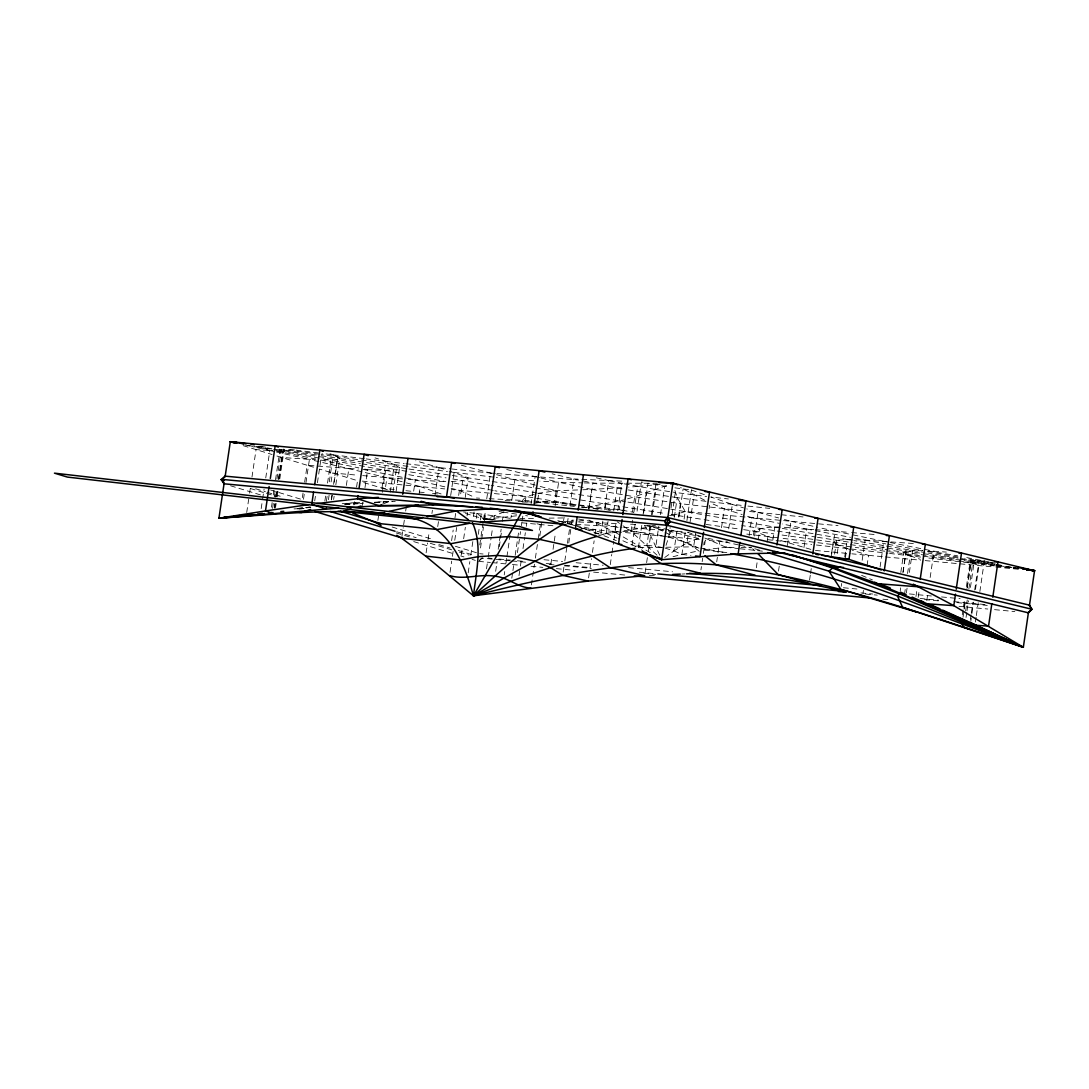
<?xml version="1.0" encoding="UTF-8"?>
<svg xmlns="http://www.w3.org/2000/svg" width="1089" height="1089" viewBox="0 0 1089 1089"><rect width="100%" height="100%" fill="white"/><g stroke="black" fill="none" stroke-linecap="round" stroke-linejoin="round"><path stroke-width="0.75" stroke-dasharray="5 3.75" d="M492.5 519.998L484.782 519.262L485.122 512.129M674.064 516.962L674.35 515.002L685.24 511.476L701.874 513.014M684.11 519.099L685.24 511.476L677.235 497.659L674.023 487.722L689.351 489.737M699.288 551.347L693.639 546.841L695.68 532.97M716.712 561.856L717.365 557.35M718.032 552.858L719.584 542.349M749.164 535.57L751.791 517.656L744.917 515.451M753.411 535.271L754.024 531.105C772.686 522.856 794.085 529.594 813.769 529.553M754.514 536.019L757.998 512.402L746.768 508.903M758.271 539.749L759.945 528.369L741.84 525.551M756.324 567.75L757.427 560.25M767.064 542.322L767.922 536.496L754.024 531.105L740.833 529.268M772.877 540.062L774.783 527.103L669.054 508.822M778.512 571.099L779.248 566.117M787.415 545.521L790.982 521.291L782.732 519.072M803.941 547.658L806.69 529.023L782.283 523.972M809.563 580.165L810.284 575.183M810.529 573.535L811.264 568.553M831.52 553.784L833.221 542.199L836.624 540.267L847.283 539.491L865.129 540.103L914.951 543.615M831.179 557.541L835.045 531.187L819.309 527.648M834.582 554.151L836.624 540.267M837.196 553.634L838.421 545.249L833.221 542.199L782.079 535.039M844.696 557.105L847.283 539.491L774.783 527.103M841.212 586.386L841.647 583.473M845.282 558.643L846.779 548.42L838.421 545.249L780.745 538.089M862.161 560.304L865.129 540.103L852.143 537.639M862.992 593.342L863.427 590.415M867.062 565.599L868.559 555.363L852.224 550.149M880.075 567.029L883.846 541.26L851.816 534.645M900.807 572.474L903.788 552.164L906.062 550.966L922.682 550.639L887.508 544.201M900.208 590.905L900.657 587.842M902.917 572.474L906.062 550.966L853.98 542.935M903.094 572.215L905.776 553.906L903.788 552.164L833.221 542.199M904.496 594.431L905.435 587.992M907.559 573.522L910.145 555.826L905.776 553.906L855.26 547.413M906.375 592.879L907.069 588.169M909.369 572.46L912.596 550.462L853.817 540.58M915.958 596.5L917.047 589.095M918.177 597.453L919.347 589.408M926.807 600.461L927.76 593.9M930.169 577.483L934.022 551.225L946.395 552.082M962.281 614.809L963.016 609.826M963.506 606.491L964.486 599.835M966.433 586.522L970.095 561.556L974.342 560.74L987.737 561.243M964.024 608.315L965.153 600.665M966.95 588.4L970.762 562.36L970.095 561.556M963.016 617.232L963.996 610.616M964.228 608.969L965.453 600.692M967.386 587.461L971.265 560.998M965.63 611.024L967.263 599.889M968.897 588.741L972.627 563.272L959.395 560.889M966.038 617.436L966.773 612.426M967.018 610.766L968.475 600.76M970.435 587.42L974.342 560.74L928.032 553.035M970.394 619.342L971.075 614.713M971.306 613.175L972.885 602.38M974.682 590.061L978.97 560.781L964.895 558.249M970.816 621.288L971.279 618.103M971.973 613.325L973.607 602.19M975.472 589.448L978.97 565.572L972.627 563.272L925.773 557.691M975.404 622.01L976.098 617.191M976.343 615.584L978.221 602.748M979.869 591.518L984.333 561.026L963.901 557.037M246.713 512.524L248.864 498.013M249.585 493.167L250.307 488.321M251.981 477.036L256.065 449.607L272.509 450.655M261.183 508.604L262.381 500.532M262.626 498.925L264.069 489.247M265.743 477.948L269.827 450.533L251.709 446.49M271.46 507.188L272.141 502.614M273.271 495.005L273.952 490.431M275.531 479.773L279.846 450.832L284.093 450.002L319.635 455.461M272.59 508.386L273.557 501.879M274.278 497.006L275 492.133M276.933 479.146L281.289 449.907M274.305 507.256L274.796 503.948M275.789 497.305L276.769 490.663M278.498 479.051L281.711 457.475L315.116 459.735M274.374 508.168L275.041 503.622M276.17 496.039L276.851 491.493M278.648 479.364L282.936 450.574M274.809 507.052L275.272 503.921M276.429 496.108L277.137 491.411M278.988 478.901L283.412 449.199L319.594 454.263M275.476 508.005L276.157 503.417M277.287 495.794L277.967 491.221M279.778 479.01L284.093 450.002L283.412 449.199M302.361 497.591L303.055 492.977M304.648 482.209L307.166 465.275L275.299 455.515M303.504 499.266L304.239 494.283M305.968 482.672L309.426 459.435L276.415 452.017M314.721 500.872L315.402 496.339M317.43 482.726L320.792 460.034L337.481 459.735L360.364 463.574M324.862 501.022L325.584 496.121M327.53 483.08L330.92 460.239L273.652 449.689M326.373 501.348L327.272 495.359M329.286 481.855L333.288 454.848L329.926 453.677M328.456 499.715L329.109 495.264M331.097 481.91L332.417 473.007L358.172 475.212M331.315 499.701L331.995 495.1M333.588 484.374L337.699 456.781L333.288 454.848L321.976 453.405M331.505 499.933L332.227 495.114M334.132 482.25L337.481 459.735L339.727 458.551L407.422 468.801M333.629 499.524L334.119 496.244M335.834 484.768L339.727 458.551L337.699 456.781L321.105 454.467M346.356 485.435L348.875 468.501L358.267 469.1M353.925 504.942L354.401 501.702M356.566 487.151L357.519 480.671L319.798 469.141M362.324 505.555L362.76 502.56M364.978 487.627L367.646 469.699L385.574 470.353L396.342 469.604L446.082 477.88M381.94 488.335L385.942 461.368L375.024 457.856M377.869 520.46L378.741 514.607M382.307 492.323L385.574 470.353L330.92 460.239M382.974 504.37L383.423 501.403M385.615 486.579L386.949 477.676L309.426 459.435M390.243 492.187L394.341 464.554L385.942 461.368L366.203 458.918M392.966 492.323L396.342 469.604L399.636 467.644L394.341 464.554L337.699 456.781M396.097 491.466L399.636 467.644M401.868 536.754L403.216 527.702M403.651 524.68L404.332 520.147M405.666 511.081L406.347 506.548M413.67 491.18L415.345 479.895L445.782 481.774M419.047 494.692L420.245 486.592L406.374 482.876M426.112 552.804L427.569 542.989M428.059 539.708L429.27 531.527M431.925 513.518L432.415 510.251M434.933 495.618L439.085 467.63L415.78 460.77M437.724 526.586L438.595 520.746M450.683 495.522L454.113 472.422L450.356 471.224M451.608 540.634L453.174 530.057M454.957 517.969L455.638 513.45M458.66 495.454L459.422 490.295L448.409 487.695M460.701 493.793L462.662 480.644L468.147 477.867L625.372 501.675M450.029 572.365L451.69 561.148M452.398 556.343L453.337 549.931M454.766 540.307L456.659 527.484M465.234 497.442L468.147 477.867L454.113 472.422L449.131 471.768M461.232 555.104L462.444 546.923M463.655 538.742L465.343 527.28M467.045 515.818L467.535 512.551M473.402 516.567L474.083 511.953M468.188 572.828L469.849 561.611M470.802 555.199L473.171 539.178M476.261 518.337L476.968 513.532L474.79 512.061M478.289 534.304L479.351 527.171M480.412 520.025L481.461 512.892M479.759 544.936L482.999 523.115M483.489 519.752L484.741 511.354M486.729 498.83L490.54 473.062L495.318 473.443M480.535 547.958L483.448 526.858M484.36 520.719L485.272 514.566L510.319 518.364M486.511 568.812L487.736 560.522M488.226 557.214L491.166 537.34M491.411 535.693L492.636 527.403M493.862 519.126L494.352 515.818L505.854 511.177M498.19 549.264L501.158 529.186M502.301 521.454L503.676 512.198L518.146 514.389M495.658 571.303L497.115 561.475M499.293 546.732L501.471 531.976M511.748 500.627L514.866 479.623L535.175 480.821M510.918 518.119L511.34 515.26M504.221 574.897L504.711 571.589M505.936 563.326L506.671 558.371M506.916 556.724L510.088 535.257M511.803 578.205L512.701 572.106M512.933 570.582L514.062 562.945M515.192 555.308L518.8 530.888M517.425 552.599L519.426 539.109M520.079 534.604L520.528 531.609M521.413 525.606L521.862 522.611M522.08 521.114L522.965 515.124L527.552 515.9M525.197 501.757L525.973 496.57L538.756 493.222L556.166 490.744L581.308 489.819M519.004 575.605L519.943 569.248M520.419 566.062L521.127 561.298M523.006 548.584L524.653 537.462M524.884 535.87L525.361 532.698M526.3 526.341L526.777 523.156M531.01 504.493L535.135 476.628L505.187 469.128M537.748 500.069L538.756 493.222L491.193 485.367M531.405 584.916L534.468 564.252M535.393 558.099L537.762 542.009M538.238 538.824L540.389 524.367M539.817 536.006L542.023 521.1M555.172 505.623L558.63 482.209L582.887 482.876M550.843 564.197L552.069 555.934M553.049 549.332L553.784 544.391M554.274 541.083L555.485 532.834M563.571 520.719L564.102 517.193M575.754 526.001L567.383 523.169L568.09 518.432M569.955 505.8L573.917 478.956L625.1 481.297M563.163 572.133L564.102 565.708M564.823 560.903L567.192 544.868M567.423 543.261L569.561 528.832M568.771 542.962L571.262 526.191M571.466 524.789L572.297 519.194M588.509 508.931L588.795 506.998L624.065 499.851M588.904 508.019L591.654 489.437L624.841 487.423M588.85 510.373L592.879 483.148L657.348 483.257M588.591 577.878L589.299 573.073M590.02 568.254L591.436 558.63M592.43 552.409L594.145 540.838M595.125 534.223L596.84 522.652L619.314 523.673M608.588 537.558L600.856 534.468L602.843 521.005M604.831 507.556L608.805 480.63L596.119 477.731M604.749 509.775L605.607 504.03L538.756 493.222M598.378 535.924L606.274 533.324L608.03 521.454M613.733 510.932L617.123 488.008L583.391 481.052M650.228 552.64L614.672 531.976L616.02 522.87M617.803 510.714L621.846 483.38L608.805 480.63M610.262 564.619L611.759 554.437M611.977 552.981L613.706 541.342M613.91 539.899L615.857 526.804L622.037 527.239M608.37 509.734L619.219 509.638L620.512 500.886M632.518 511.531L634.696 496.761L668.823 484.728M657.035 555.199L631.062 531.364L632.723 520.134M633.907 512.102L637.705 486.443L660.111 484.387M632.056 545.221L635.173 524.136M637.079 511.163L641.394 481.964L643.041 482.304M643.082 514.539L646.267 492.99L625.862 489.506M641.789 525.374L638.385 547.685L643.912 551.592M643.64 512.919L647.996 483.325L669.354 487.014M635.309 546.229L646.893 545.33L649.874 525.157M651.372 515.07L655.837 484.809M659.703 555.199L649.534 533.311L650.691 525.497M652.297 514.566L656 489.56L621.846 483.38M645.124 572.8L645.995 566.974M646.635 562.618L647.492 556.792M648.35 550.98L650.718 534.985L624.569 528.846M662.793 547.644L655.85 546.27L658.791 526.286M660.519 514.621L664.698 486.307M671.042 507.855L671.79 502.819M666.005 545.358L668.741 537.122L670.143 527.552M672.036 514.798L675.33 492.473L706.625 496.502M674.35 517.221L677.235 497.659L706.979 501.457L680.571 487.504M678.393 517.057L680.366 503.676L741.133 510.605M664.726 557.486L673.968 550.911L676.936 530.779M678.992 516.839L683.116 488.961M673.043 556.71L681.918 554.41L685.253 531.868M686.914 520.596L691.433 489.996L694.442 490.336M665.107 548.107L673.968 550.911L686.996 542.867L688.534 532.398M690.086 521.917L694.061 494.978M703.739 544.963L704.229 541.655M709.116 508.59L709.606 505.282M700.935 569.887L701.425 566.579M702.16 561.625L702.65 558.317M703.371 553.362L705.332 540.144L727.956 542.268M721.49 527.757L724.28 508.808L711.308 503.295M704.447 549.768L726.023 547.25L726.921 541.138M728.732 528.886L732.339 504.398L710.818 497.006L728.405 498.966M663.936 536.169L668.741 537.122L671.777 530.098M479.514 560.263L481.42 558.085L510.183 560.781M521.427 501.58L525.973 496.57L610.316 510.346M479.568 560.495L482.618 557.922M384.104 503.594L390.379 500.913M668.741 537.122L686.996 542.867L700.554 537.217M569.207 521.862L573.821 520.079M465.479 513.409L484.782 519.262L494.352 515.818M534.168 503.499C548.148 499.892 563.04 503.526 577.143 504.724M627.604 498.816L634.696 496.761L680.366 503.676M673.968 550.911L681.918 554.41L697.736 551.048M376.263 502.696L383.641 501.28M567.383 523.169L574.938 521.781M578.708 521.087L584.997 519.916M594.512 533.025L600.856 534.468L618.77 531.827M580.029 527.811L606.274 533.324L618.13 531.623M624.051 530.765L653.686 526.477L663.664 531.568M582.874 507.787L588.795 506.998M669.517 515.573L674.35 515.002L738.546 525.034M297.528 508.481L303.967 507.746M305.573 507.569L310.392 507.011M297.61 508.509L310.256 507.079M297.46 508.835L310.801 507.379M516.54 515.818L484.782 519.262L476.968 513.532L463.519 511.98M299.121 509.121L302.252 508.794M294.03 508.917L304.062 508.4M451.2 481.569L462.662 480.644L489.601 485.109M342.205 503.69L359.261 502.301M346.043 503.54L361.317 502.328M637.705 486.443L628.693 487.123M345.022 504.724L358.009 503.744M359.642 503.622L362.882 503.377M374.248 502.505L392.271 501.308M344.641 504.411L363.563 503.009M374.602 502.206L395.239 501.539M649.343 575.496L655.537 575.223M681.864 574.039L684.954 573.889M582.778 489.764L591.654 489.437L634.696 496.761M622.867 531.663L631.062 531.364L649.534 533.311L662.33 535.856M495.345 519.834L484.782 519.262L491.724 519.126M519.725 518.609L534.114 518.364M661.404 547.331L638.385 547.685L618.321 538.715M666.005 547.263L693.639 546.841L725.846 552.749M549.101 518.133L564.701 517.915M522.284 502.043L531.486 502.056M536.087 502.056L554.492 502.083L577.429 506.045M276.361 450.792L279.846 450.832M704.814 538.02L726.023 547.25L736.055 547.468M741.064 547.576L751.097 547.781M584.317 482.903L592.879 483.148M484.782 519.262L493.685 519.494M563.803 521.508L573.712 521.849M578.667 522.026L596.84 522.652L621.669 528.165M630.545 524.19L638.576 524.544M476.397 498.027L479.582 498.19M489.138 498.694L532.181 500.926M533.773 501.008L554.492 502.083L556.166 490.744L538.47 485.98M928.345 550.939L957.599 555.812M505.173 500.613L511.626 500.954M518.065 501.308L537.408 502.342L574.447 506.439M567.192 523.836L615.857 526.804M591.654 489.437L558.63 482.209L539.872 481.107M496.911 473.565L578.654 480.004M362.95 469.4L415.345 479.895L446.83 487.328M652.393 525.402L655.428 525.606M623.589 527.348L663.8 530.139M348.875 468.501L307.166 465.275L313.482 467.208M815.198 529.662L848.63 532.317M300.768 508.359L303.749 508.59M408.252 479.337L415.345 479.895M362.705 475.607L405.407 479.119M851.652 532.575L875.815 534.604M668.428 530.493L683.797 531.786M882.321 556.642L851.87 553.825M885.371 556.928L920.532 560.182M925.133 560.604L992.869 566.865M995.959 567.151L1020.652 569.438M494.365 493.589L525.973 496.57L494.869 490.758M705.209 513.327L838.04 525.66M815.457 550.449L850.359 553.688M479.691 553.702L483.067 554.015M543.969 559.719L562.591 561.461M576.122 562.727L603.183 565.259M628.557 567.641L672.553 571.752M843.417 587.747L856.948 589.013M909.397 593.927L931.381 595.982M941.536 596.935L960.144 598.678M488.662 558.085L492.051 558.398M498.816 559.025L510.659 560.141M517.425 560.767L525.892 561.556M546.188 563.462L554.641 564.252M564.796 565.205L590.17 567.587M639.229 572.174L656.15 573.753M860.855 592.92L872.697 594.022M920.069 598.46L938.677 600.202M953.896 601.632L987.737 604.79M511.871 560.93L527.103 562.36M549.087 564.415L554.165 564.892M564.32 565.844L591.381 568.376M643.83 573.29L655.673 574.393M865.456 594.036L877.298 595.139M924.656 599.576L939.889 600.992M956.809 602.585L987.26 605.43M478.561 561.352L490.404 562.469M492.092 562.618L505.623 563.884M512.388 564.524L520.855 565.314M531.01 566.266L542.839 567.369M556.384 568.635L574.992 570.377M593.6 572.12L627.427 575.291M882.893 599.195L889.659 599.835M959.014 606.328L987.777 609.023M994.543 609.649L1014.839 611.555M489.369 493.126L451.268 489.533M362.229 481.12L444.734 488.907M521.835 522.774L554.192 525.837M581.866 528.464L699.261 539.572M749.559 511.503L779.683 514.593M781.344 514.757L803.029 516.948M363.794 482.59L382.634 488.308L397.594 489.846M405.911 490.703L412.554 491.384M419.211 492.065L427.528 492.909M432.51 493.426L439.166 494.107M767.35 539.64L811.645 544.473M405.87 463.71L450.342 468.815M451.949 468.991L490.54 473.062M646.893 545.33L655.85 546.27M710.151 501.825L744.794 505.732M747.912 506.072L769.705 508.4M726.023 547.25L738.478 548.584M740.03 548.761L763.389 551.252M581.186 507.175L587.91 507.923M592.961 508.481L598.024 509.026M593.559 508.536L598.215 509.053M816.437 545.004L887.971 553.239M704.474 550.095L727.915 552.708M746.782 534.086L779.139 537.884M681.918 554.41L690.971 555.444M578.763 504.915L619.219 509.638L633.744 512.334M889.55 553.416L924.207 557.5M385.942 461.368L404.21 463.519M514.866 479.623L496.298 477.418M454.113 472.422L494.61 477.227M972.627 563.272L994.298 565.885M995.85 566.062L1019.073 568.853M333.288 454.848L364.556 458.714M476.968 513.532L485.272 514.566M289.62 449.308L294.466 449.92M296.085 450.125L320.357 453.201M838.421 545.249L851.897 546.991M970.762 562.36L994.679 565.504M996.272 565.708L1018.61 568.635M905.776 553.906L957.762 560.672M394.341 464.554L447.47 471.551M499.007 511.558L503.676 512.198M706.176 524.435L739.186 529.036M754.024 531.105L773.83 533.882M903.788 552.164L1011.994 567.519M1013.6 567.737L1018.433 568.431M408.974 469.046L468.147 477.867M656 489.56L675.33 492.473M646.267 492.99L677.235 497.659M321.187 455.706L339.727 458.551M260.57 446.381L268.969 447.674M279.056 449.226L284.093 450.002M759.945 528.369L815.852 537.04M817.458 537.285L852.401 542.69M906.062 550.966L958.225 558.997M959.858 559.242L994.992 564.647M996.571 564.892L1002.901 565.858M1006.073 566.348L1012.402 567.315M1013.982 567.56L1018.732 568.295M605.607 504.03L664.971 513.504M671.219 514.498L674.35 515.002M667.434 508.563L626.992 501.947M912.596 550.462L924.942 552.518M974.342 560.74L994.407 564.061M996.081 564.347L1002.778 565.45M452.711 478.997L462.662 480.644M847.283 539.491L852.183 540.307M362.011 463.846L396.342 469.604M258.27 446.422L337.481 459.735M617.123 488.008L624.405 489.247M581.73 506.78L587.475 507.773M978.97 560.781L992.869 563.272M647.084 525.293L653.686 526.477M927.365 551.483L961.778 557.691M865.129 540.103L885.901 543.915M256.623 446.558L272.1 449.403M385.574 470.353L401.024 473.239M408.756 474.668L445.837 481.583M493.222 490.445L450.655 482.481M806.69 529.023L850.509 537.34M984.333 561.026L989.043 561.924M990.609 562.237L995.319 563.149M883.846 541.26L888.556 542.199M890.121 542.513L921.471 548.733M924.615 549.36L934.022 551.225M578.586 519.017L596.84 522.652M247.938 445.278L251.151 445.918M254.35 446.572L271.991 450.125M276.824 451.105L315.905 459.041M835.045 531.187L850.291 534.331M320.792 460.034L358.866 467.889M364.72 469.1L367.646 469.699M751.791 517.656L779.234 523.346M567.015 523.333L595.71 529.771M738.533 544.922L705.89 537.83M740.166 545.276L751.587 547.753M655.319 526.831L701.003 536.768M537.013 523.782L540.348 524.517M245.134 445.02L250.062 446.122M790.982 521.291L817.73 527.294M269.827 450.533L274.768 451.649M644.729 525.388L663.882 529.894M552.164 473.81L555.063 474.505M557.963 475.185L573.917 478.956M535.135 476.628L539.531 477.663M541.002 478.017L558.63 482.209M558.684 521.114L565.94 522.829M619.219 509.638L625.767 511.258M668.21 530.942L701.044 539.082M561.094 521.604L565.817 522.774L557.677 520.746M402.209 481.76L386.949 477.676M757.998 512.402L778.608 517.956M461.341 465.194L495.1 474.287M496.625 474.695L535.516 485.19M810.842 549.401L779.152 540.049M754.8 548.733L761.252 550.68M382.634 488.308L388.95 490.227M270.576 489.982L301.381 499.361M392.149 527.022L431.053 538.878M455.379 546.297L476.451 552.708M255.684 488.77L265.403 491.738M267.023 492.228L281.615 496.679M396.709 531.745L416.161 537.68M438.853 544.595L450.206 548.053M458.306 550.517L474.518 555.458M250.307 488.471L264.899 492.909M266.519 493.412L277.858 496.87M396.192 532.929L412.404 537.857M430.237 543.302L452.929 550.217M459.422 552.191L469.141 555.145M230.541 485.776L262.966 495.658M413.725 541.601L454.249 553.947M460.729 555.921L463.968 556.915M472.082 559.378L475.321 560.372M243.187 445.66L272.087 454.521M687.282 532.222L700.336 536.251M732.339 504.398L743.569 507.896M767.922 536.496L775.409 538.864M439.085 467.63L446.599 470.026M846.779 548.42L850.863 549.714M724.28 508.808L742.167 514.566M577.143 526.463L600.856 534.468M910.145 555.826L920.232 559.297M441.099 493.957L420.245 486.592M691.433 489.996L705.971 495.25M613.243 539.423L616.333 540.648M861.59 575.373L872.425 579.893M686.996 542.867L699.002 548.162M606.274 533.324L616.987 538.116M588.877 520.079L614.672 531.976M459.422 490.295L471.959 496.148M665.093 532.29L693.639 546.841M617.218 521.767L619.532 523.373M622.99 525.769L631.062 531.364M752.662 548.761L754.813 550.775M644.525 525.592L649.534 533.311"/><path stroke-width="1.5" d="M396.804 535.298L401.65 538.265L451.159 543.656L477.663 538.592L508.168 536.618L539.327 539.327L568.363 545.766L591.94 555.703L609.826 567.532L644.702 575.7L588.114 581.09L473.456 595.806C476.192 571.684 482.849 545.916 472.49 522.734M812.83 553.879L818.043 518.459L814.708 518.119M884.241 570.881L889.4 535.734L886.378 535.489M920.205 579.253L925.31 544.405L922.356 544.173M955.502 594.158L953.814 605.647L1023.333 647.288L1028.479 612.181M956.224 589.231L961.505 553.13L958.756 552.94M991.848 603.633L988.553 626.107L974.927 625.222L877.625 583.704L829.886 566.321L786.231 553.593M992.787 597.208L997.96 561.91L994.556 561.679M1029.404 605.797L1034.55 570.718L672.934 483.148L230.31 441.712L225.096 476.791M767.704 552.64L828.974 571.167L897.377 595.914L902.604 607.294L1023.333 647.288L969.945 622.418L1023.333 647.288C922.914 613.366 822.018 577.592 716.263 564.851C633.989 557.745 552.736 575.85 473.456 595.806C464.595 564.088 450.138 528.859 415.44 518.949C350.699 505.5 284.229 513.858 218.93 518.255L224.143 483.162M269.119 486.565L265.498 510.932L218.93 518.255L338.788 508.087M270.331 478.439L275.163 445.946L278.348 447.116M311.781 504.18L313.564 492.174M314.68 484.673L319.812 450.165M357.982 495.577L357.505 498.762L316.681 503.594M359.152 487.654L364.107 454.344L368.205 455.665M402.699 494.229L408.007 458.469M437.084 496.679L446.517 496.924L451.608 462.566L454.848 463.438M490.173 500.709L495.209 466.637L499.483 467.712M533.052 511.776L532.589 514.934L575.482 528.669L661.636 559.692L738.165 553.852L785.087 552.913M534.223 503.88L539.123 470.72L544.922 472.095M577.211 516.894L575.482 528.669L581.825 530.125M578.205 510.169L583.432 474.845M622.091 519.535L618.511 543.86L621.833 544.609M622.813 514.675L628.081 478.983L631.416 479.732M658.736 482.618L672.934 483.148L661.636 559.692L649.711 554.546M703.589 532.317L700.023 556.479L695.503 555.962M704.297 527.484L709.538 492.051L705.005 491.547M738.165 553.852L739.88 542.268M740.847 535.652L745.979 500.926L738.655 500.11M776.961 544.936L782.161 509.734L779.043 509.407M520.937 513.409L513.586 526.858M512.81 528.247L473.456 595.806L425.636 556.084L401.65 538.265M224.062 483.802L222.319 479.419L225.192 476.152L667.856 517.588L1029.513 605.171L1032.018 609.282L1028.384 612.821L666.727 525.238L224.062 483.802L221.121 479.582L225.192 476.152M222.319 479.419L664.984 520.855L667.856 517.588L670.361 521.699L1032.018 609.282M1028.384 612.821L1031.242 609.554L1029.513 605.171M665.433 519.943L667.856 517.588L669.585 521.971L666.727 525.238L665.052 522.502M670.361 521.699L666.727 525.238L664.984 520.855M635.078 548.257C579.008 555.485 525.728 575.033 473.456 595.806C501.73 570.064 529.703 543.397 563.054 524.231L566.144 524.884M272.985 512.497L271.869 513.259L265.498 510.932L308.473 504.656M326.55 508.1L325.271 508.849L312.897 504.561M473.456 595.806C512.905 572.868 552.504 548.802 596.799 536.441M381.722 504.683L379.34 505.772L347.228 507.61M670.878 483.938L672.934 483.148L677.562 484.864M264.518 513.518L260.23 515.056L253.342 514.593M310.583 509.461L301.53 512.551L298.754 512.347M351.148 508.944L342.463 511.585L337.998 511.245M358.594 506.684L361.085 505.936M384.648 512.511L381.654 513.273L371.05 512.375M389.127 511.381L418.135 504.711M422.75 517.52L415.44 518.949L343.13 511.381M427.133 516.649L456.373 510.918L495.046 508.658M469.55 523.305L437.288 529.513L377.434 523.373L352.727 513.028M242.439 515.628L218.93 518.255L221.693 517.833M225.818 517.221L228.567 516.799M231.195 516.799L218.93 518.255L231.399 516.649M234.203 516.281L239.185 515.642M218.93 518.255L230.283 516.826M235.142 516.213L240.002 515.601M244.862 515.002L248.101 514.593M234.258 516.431L240.397 515.71M246.522 514.988L249.585 514.634M245.801 515.247L252.512 514.498M257.548 513.94L262.585 513.382M670.089 483.421L672.934 483.148L673.206 484.292M268.915 512.728L271.896 512.443M280.839 511.585L283.807 511.299M378.387 497.374L357.505 498.762L379.34 505.772L433.545 504.942L472.476 506.807M480.508 522.23L517.452 519.861L563.054 524.231M672.566 574.447L680.312 574.107M686.506 573.821C740.316 571.412 794.235 578.558 846.221 592.362M669.817 483.176L672.934 483.148M377.692 505.595L411.519 505.677L456.373 510.918L468.461 519.78M475.716 506.957L482.209 507.27M926.317 603.742L953.814 605.647L913.276 584.18M919.089 586.835L877.625 583.704L874.698 582.207M837.768 568.444L832.554 568.05L792.016 554.777M843.471 567.464L829.886 566.321L825.857 564.456M1031.46 570.432L1034.55 570.718L1021.999 568.295M850.577 526.817L853.722 527.117L848.971 559.406L881.3 569.928M834.855 558.099L848.971 559.406L821.868 555.267M689.46 573.331L821.419 585.691M657.838 573.917L845.622 591.49M838.38 591.49L845.146 592.13M634.206 575.918L871.05 598.092M772.727 552.259L775.844 552.599M425.636 556.084L460.497 560.018L478.03 556.683L497.265 555.444L516.758 557.092L534.944 561.175L550.353 567.492L562.686 575.332L588.114 581.09M449.553 575.577C464.731 580.192 479.664 573.59 494.923 576.231C508.059 577.32 517.697 587.529 530.942 588.101M1026.804 569.792L1034.55 570.718L1022.203 568.512M246.318 443.768L230.31 441.712L233.536 442.706M251.123 444.38L254.322 444.788M1026.573 569.67L1034.55 570.718L1022.843 568.785M236.953 442.651L230.31 441.712L235.251 442.815M240.274 443.114L243.582 443.591M1026.491 569.574L1034.55 570.718L1026.641 569.506M490.186 508.1L494.923 508.794M496.502 509.012L529.635 513.79L539.069 516.132M815.838 554.342L818.846 554.805M237.034 442.76L230.31 441.712L235.129 442.692M240.397 443.277L243.759 443.795M446.517 496.924L454.236 498.149M235.251 442.542L230.31 441.712L234.952 442.57M781.208 552.722L784.556 553.294M774.524 551.578L777.859 552.15M730.678 553.634C831.86 571.562 927.61 611.106 1023.333 647.288L981.434 628.054M1017.289 567.383L1020.42 567.995M541.287 516.989L514.212 510.169M700.445 573.195L660.465 563.299L645.287 552.559M515.369 510.224L518.228 510.945M519.657 511.299L529.635 513.79M755.208 575.251L716.263 564.851L704.951 555.853M916.053 611.923L840.79 589.312L828.974 571.167L832.554 568.05L899.759 593.981L1023.333 647.288L897.377 595.914L899.759 593.981L906.143 594.458L900.399 592.13M809.073 583.486L778.022 574.42L758.039 553.784M421.116 501.28L433.545 504.942M340.285 511.217L380.81 523.564M330.239 511.503L395.089 531.255M221.121 479.582L224.375 480.562M314.83 511.462L402.372 538.143M320.928 450.56L323.174 451.336M969.646 629.251L963.302 626.937L961.315 621.465L962.54 620.539L968.842 622.01M880.307 583.976L890.353 588.06M642.251 551.333L646.73 553.253M912.078 597.085L950.697 614.196M952.181 614.849L979.991 627.387M930.796 604.763L939.834 608.833M942.843 610.194L956.401 616.306M957.898 616.987L968.434 621.737M921.035 600.856L923.676 602.299M377.434 523.373L381.068 525.619M657.361 557.051L661.636 559.692L659.798 557.895M519.589 526.518L54.45 473.157L67.327 477.077L532.467 530.452L519.589 526.518"/></g></svg>
